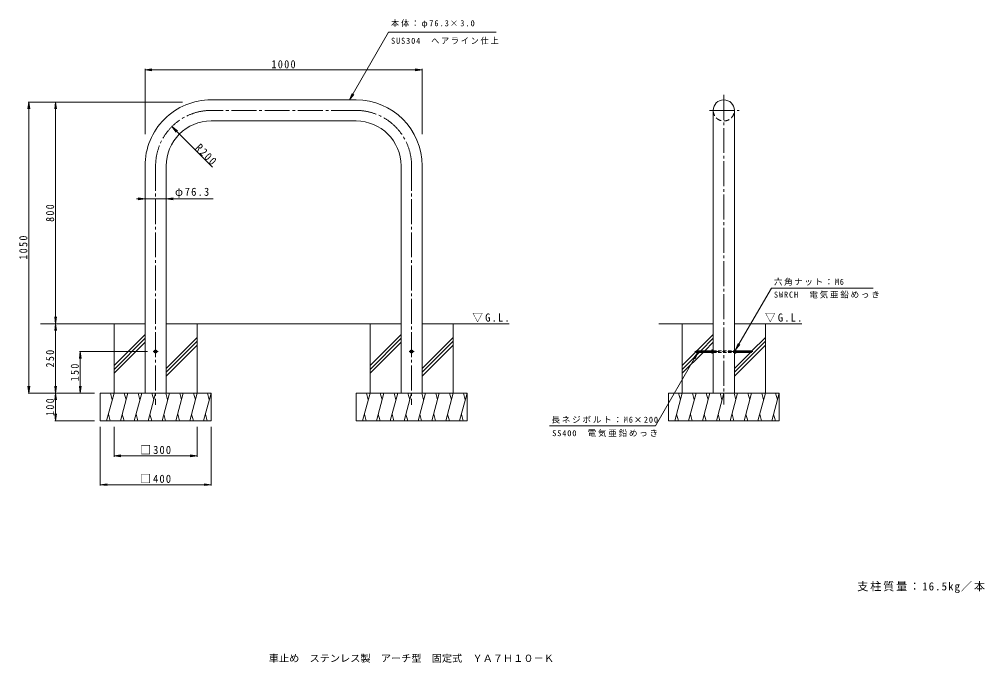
# Model space of a CAD drawing. Units: millimetres at full size, sheet at 1:10. Extents: x -1636 to 1847, y -1349 to 972.
import ezdxf
from ezdxf.enums import TextEntityAlignment as Align

# ---------------------------------------------------------------- set-up
doc = ezdxf.new("R2010")
doc.units = ezdxf.units.MM
doc.header["$LTSCALE"] = 10
for name, pattern in [('CHAIN2', [12, 9, -1, 1, -1]), ('DASHED1', [1.8, 1.2, -0.6]), ('DASHED2', [3, 2, -1])]:
    doc.linetypes.add(name, pattern=pattern)
for name, color, linetype, lineweight in [('C-0', 7, 'CHAIN2', 9), ('C-2', 3, 'Continuous', 9), ('C-4', 7, 'Continuous', 9), ('C-5', 7, 'Continuous', 9), ('C-6', 6, 'Continuous', 5), ('C-E', 6, 'Continuous', 5)]:
    doc.layers.add(name, color=color, linetype=linetype, lineweight=lineweight)
doc.layers.add('F-5_F-5ﾚｲﾔ', color=2, linetype='Continuous')
doc.layers.add('F-F_F-Fﾚｲﾔ', color=2, linetype='Continuous')
doc.styles.add('ＭＳ ゴシック', font='')
doc.styles.get('ＭＳ ゴシック').set_extended_font_data('MS Gothic')

msp = doc.modelspace()

# ---------------------------------------------------------------- linework, layer by layer
at = {"layer": 'C-0'}
for p, q in [((905.67, 699.74), (905.67, -417.54)), ((-420.76, 643.22), (-944.46, 643.22)), ((853.78, 643.22), (960.81, 643.22)), ((-1144.46, 443.22), (-1144.46, -418.43)), ((-220.76, 443.22), (-220.76, -418.43))]:
    msp.add_line(p, q, dxfattribs=at)
for centre, start, end in [((-944.46, 443.22), 89.99985, 180), ((-420.76, 443.22), 0, 89.99985)]:
    msp.add_arc(centre, 200, start, end, dxfattribs=at)
at = {"layer": 'C-2'}
for p, q in [((-420.76, 681.37), (-944.46, 681.37)), ((867.52, 643.22), (867.52, -376.53)), ((943.82, 643.22), (943.82, -376.53)), ((-420.76, 605.07), (-944.46, 605.07)), ((-1182.61, 443.22), (-1182.61, -376.53)), ((-1106.31, 443.22), (-1106.31, -376.53)), ((-258.91, 443.22), (-258.91, -376.53)), ((-182.61, 443.22), (-182.61, -376.53)), ((-1144.44, -232.28), (-1149.44, -229.39)), ((-1144.44, -220.78), (-1139.44, -223.66)), ((-1144.44, -232.28), (-1139.44, -229.39)), ((-1139.44, -223.66), (-1139.44, -229.39)), ((-220.78, -220.78), (-225.78, -223.66)), ((-225.78, -223.66), (-225.78, -229.39)), ((-220.78, -232.28), (-225.78, -229.39)), ((-220.78, -232.28), (-215.78, -229.39)), ((805.67, -224.07), (806.21, -223.53)), ((805.67, -224.07), (805.67, -228.98)), ((862.52, -224.07), (805.67, -224.07)), ((805.67, -228.98), (806.21, -229.53)), ((862.52, -228.98), (805.67, -228.98)), ((806.21, -223.53), (806.21, -229.53)), ((862.52, -223.53), (806.21, -223.53)), ((862.52, -229.53), (806.21, -229.53)), ((862.52, -222.22), (862.52, -230.83)), ((863.01, -220.78), (867.52, -220.78)), ((863.01, -223.66), (867.52, -223.66)), ((863.01, -229.39), (867.52, -229.39)), ((863.01, -232.28), (867.52, -232.28)), ((948.33, -220.78), (943.82, -220.78)), ((948.33, -223.66), (943.82, -223.66)), ((948.33, -229.39), (943.82, -229.39)), ((948.33, -232.28), (943.82, -232.28)), ((948.82, -222.22), (948.82, -230.83)), ((948.82, -223.53), (1005.13, -223.53)), ((948.82, -224.07), (1005.67, -224.07)), ((948.82, -228.98), (1005.67, -228.98)), ((1005.67, -224.07), (1005.13, -223.53)), ((1005.13, -223.53), (1005.13, -229.53)), ((1005.67, -228.98), (1005.13, -229.53))]:
    msp.add_line(p, q, dxfattribs=at)
at = {"layer": 'C-2', "color": 7, "linetype": 'CHAIN2'}
for p, q in [((-1153.46, -226.53), (-1135.79, -226.53)), ((-211.76, -226.53), (-229.43, -226.53)), ((800.67, -226.53), (1010.67, -226.53))]:
    msp.add_line(p, q, dxfattribs=at)
at = {"layer": 'C-2', "linetype": 'DASHED1'}
for p, q in [((867.52, -223.53), (943.82, -223.53)), ((867.52, -229.53), (943.82, -229.53))]:
    msp.add_line(p, q, dxfattribs=at)
at = {"layer": 'C-2'}
for points in [[(-1144.44, -220.78), (-1149.44, -223.66), (-1149.44, -229.39)], [(-220.78, -220.78), (-215.78, -223.66), (-215.78, -229.39)], [(948.82, -229.53), (1001.6, -229.53), (1005.13, -229.53)], [(1005.67, -224.07), (1005.67, -225.53), (1005.67, -228.98)]]:
    msp.add_lwpolyline(points, dxfattribs=at)
for centre, radius in [((-1144.44, -226.53), 5), ((-1144.44, -226.53), 3), ((-220.78, -226.53), 5), ((-220.78, -226.53), 3)]:
    msp.add_circle(centre, radius, dxfattribs=at)
for centre, radius, start, end in [((-944.46, 443.22), 238.15, 89.99985, 180), ((-420.76, 443.22), 238.15, 0, 89.99985), ((905.67, 643.22), 38.15, 0.00026, 180.00026), ((-944.46, 443.22), 161.85, 89.99985, 180), ((-420.76, 443.22), 161.85, 0, 89.99985), ((864.89, -222.22), 2.37, 142.44278, 217.55722), ((871.12, -226.53), 8.6, 160.548, 199.452), ((864.89, -230.83), 2.37, 142.44278, 217.55722), ((946.45, -222.22), 2.37, 322.44278, 37.55722), ((940.22, -226.53), 8.6, 340.548, 19.452), ((946.45, -230.83), 2.37, 322.44278, 37.55722)]:
    msp.add_arc(centre, radius, start, end, dxfattribs=at)
at = {"layer": 'C-2', "linetype": 'DASHED2'}
msp.add_arc((905.67, 643.22), 38.15, 180.00026, 0.00026, dxfattribs=at)
at = {"layer": 'C-4'}
for p, q in [((-1182.61, 789.73), (-1157.82, 792.99)), ((-1182.61, 792.73), (-1182.61, 558.14)), ((-1182.61, 789.73), (-1157.82, 786.46)), ((-1182.61, 789.73), (-182.61, 789.73)), ((-182.61, 789.73), (-207.39, 792.99)), ((-182.61, 789.73), (-207.39, 786.46)), ((-182.61, 792.73), (-182.61, 558.14)), ((-1601.82, 673.47), (-1605.08, 648.69)), ((-1604.82, 673.47), (-1047.76, 673.47)), ((-1601.82, 673.47), (-1598.55, 648.69)), ((-1601.82, 673.47), (-1601.82, -376.53)), ((-1505.32, 673.47), (-1508.58, 648.69)), ((-1505.32, 673.47), (-1502.06, 648.69)), ((-1505.32, 673.47), (-1505.32, -126.53)), ((-1085.84, 584.68), (-1070.62, 564.85)), ((-937.1, 324.19), (-1213.07, 324.19)), ((-1182.61, 324.19), (-1207.39, 327.45)), ((-1182.61, 324.19), (-1207.39, 320.93)), ((-1106.31, 324.19), (-1081.52, 327.45)), ((-1106.31, 324.19), (-1081.52, 320.93)), ((-1505.32, -126.53), (-1508.58, -101.74)), ((-1505.32, -126.53), (-1502.06, -101.74)), ((-1505.32, -126.53), (-1508.58, -151.31)), ((-1505.32, -126.53), (-1505.32, -376.53)), ((-1505.32, -126.53), (-1502.06, -151.31)), ((-1416.21, -226.53), (-1419.47, -251.31)), ((-1419.21, -226.53), (-1173.46, -226.53)), ((-1416.21, -376.53), (-1416.21, -226.53)), ((-1416.21, -226.53), (-1412.94, -251.31)), ((-1601.82, -376.53), (-1605.08, -351.74)), ((-1604.82, -376.53), (-1364.46, -376.53)), ((-1601.82, -376.53), (-1598.55, -351.74)), ((-1505.32, -376.53), (-1508.58, -351.74)), ((-1505.32, -376.53), (-1508.58, -401.31)), ((-1505.32, -376.53), (-1502.06, -351.74)), ((-1505.32, -376.53), (-1505.32, -476.53)), ((-1505.32, -376.53), (-1502.06, -401.31)), ((-1416.21, -376.53), (-1419.47, -351.74)), ((-1416.21, -376.53), (-1412.94, -351.74)), ((-1505.32, -476.53), (-1508.58, -451.74)), ((-1505.32, -476.53), (-1502.06, -451.74)), ((-1508.32, -476.53), (-1364.46, -476.53)), ((-1344.46, -710.13), (-1344.46, -498.03)), ((-1294.46, -606.02), (-1294.46, -498.03)), ((-994.46, -606.02), (-994.46, -498.03)), ((-944.46, -710.13), (-944.46, -498.03)), ((-1294.46, -603.02), (-1269.67, -599.76)), ((-1294.46, -603.02), (-994.46, -603.02)), ((-1294.46, -603.02), (-1269.67, -606.28)), ((-994.46, -603.02), (-1019.24, -599.76)), ((-994.46, -603.02), (-1019.24, -606.28)), ((-1344.46, -707.13), (-1319.67, -703.87)), ((-1344.46, -707.13), (-944.46, -707.13)), ((-1344.46, -707.13), (-1319.67, -710.39)), ((-944.46, -707.13), (-969.24, -703.87)), ((-944.46, -707.13), (-969.24, -710.39))]:
    msp.add_line(p, q, dxfattribs=at)
msp.add_lwpolyline([(-939.39, 438.13), (-1085.84, 584.68), (-1066.01, 569.46)], dxfattribs=at)
at = {"layer": 'C-5'}
for p, q in [((-303.51, 925.39), (-444.39, 681.37)), ((-303.51, 925.39), (84.86, 925.4)), ((-434.82, 704.47), (-444.39, 681.37)), ((-429.17, 701.2), (-444.39, 681.37)), ((948.33, -220.78), (1077.84, 1.39)), ((1077.84, 1.39), (1445.01, 1.39)), ((948.33, -220.78), (958, -197.72)), ((948.33, -220.78), (963.63, -201.01)), ((812.25, -229.53), (659, -494.9)), ((812.25, -229.53), (797.03, -249.36)), ((812.25, -229.53), (802.68, -252.62)), ((277.12, -494.9), (659, -494.9))]:
    msp.add_line(p, q, dxfattribs=at)
at = {"layer": 'C-6'}
for p, q in [((-1182.61, -126.53), (-1560.33, -126.53)), ((-1106.31, -126.53), (-258.91, -126.53)), ((-182.61, -126.53), (130.93, -126.53))]:
    msp.add_line(p, q, dxfattribs=at)
at = {"layer": 'C-E'}
for p, q in [((-1294.46, -376.53), (-1294.46, -126.53)), ((-994.46, -376.53), (-994.46, -126.53)), ((-370.76, -376.53), (-370.76, -126.53)), ((-70.76, -376.53), (-70.76, -126.53)), ((671.46, -126.53), (867.52, -126.53)), ((755.67, -376.53), (755.67, -126.53)), ((943.82, -126.53), (1186.91, -126.53)), ((1055.67, -376.53), (1055.67, -126.53)), ((-1182.61, -164.87), (-1294.46, -276.72)), ((-258.91, -164.87), (-370.76, -276.72)), ((867.52, -164.87), (808.86, -223.53)), ((-1182.61, -179.01), (-1294.46, -290.86)), ((-1182.61, -193.15), (-1294.46, -305)), ((-994.46, -175.6), (-1106.31, -287.45)), ((-994.46, -189.74), (-1106.31, -301.59)), ((-994.46, -203.88), (-1106.31, -315.73)), ((-258.91, -179.01), (-370.76, -290.86)), ((-258.91, -193.15), (-370.76, -305)), ((-70.76, -175.6), (-182.61, -287.45)), ((-70.76, -189.74), (-182.61, -301.59)), ((-70.76, -203.88), (-182.61, -315.73)), ((867.52, -179.01), (823.01, -223.53)), ((867.52, -193.15), (837.15, -223.53)), ((1055.67, -189.74), (943.82, -301.59)), ((1055.67, -203.88), (943.82, -315.73)), ((1055.67, -175.6), (1005.71, -225.56)), ((805.67, -226.72), (755.67, -276.72)), ((817.01, -229.53), (755.67, -290.86)), ((831.15, -229.53), (755.67, -305)), ((1001.67, -229.6), (943.82, -287.45)), ((-1344.46, -376.53), (-944.46, -376.53)), ((-1344.46, -476.53), (-1344.46, -376.53)), ((-1294.46, -376.53), (-1321.25, -476.53)), ((-1307.51, -376.53), (-1300.98, -400.88)), ((-1244.46, -376.53), (-1271.25, -476.53)), ((-1257.51, -376.53), (-1250.98, -400.88)), ((-1194.46, -376.53), (-1221.25, -476.53)), ((-1207.51, -376.53), (-1200.98, -400.88)), ((-1144.46, -376.53), (-1171.25, -476.53)), ((-1157.51, -376.53), (-1150.98, -400.88)), ((-1094.46, -376.53), (-1121.25, -476.53)), ((-1107.51, -376.53), (-1100.98, -400.88)), ((-1044.46, -376.53), (-1071.25, -476.53)), ((-1057.51, -376.53), (-1050.98, -400.88)), ((-994.46, -376.53), (-1021.25, -476.53)), ((-1007.51, -376.53), (-1000.98, -400.88)), ((-944.46, -376.53), (-971.25, -476.53)), ((-957.51, -376.53), (-950.98, -400.88)), ((-944.46, -476.53), (-944.46, -376.53)), ((-420.76, -476.53), (-420.76, -376.53)), ((-20.76, -376.53), (-420.76, -376.53)), ((-370.76, -376.53), (-397.55, -476.53)), ((-383.81, -376.53), (-377.28, -400.88)), ((-320.76, -376.53), (-347.55, -476.53)), ((-333.81, -376.53), (-327.28, -400.88)), ((-270.76, -376.53), (-297.55, -476.53)), ((-283.81, -376.53), (-277.28, -400.88)), ((-220.76, -376.53), (-247.55, -476.53)), ((-233.81, -376.53), (-227.28, -400.88)), ((-170.76, -376.53), (-197.55, -476.53)), ((-183.81, -376.53), (-177.28, -400.88)), ((-120.76, -376.53), (-147.55, -476.53)), ((-133.81, -376.53), (-127.28, -400.88)), ((-70.76, -376.53), (-97.55, -476.53)), ((-83.81, -376.53), (-77.28, -400.88)), ((-20.76, -376.53), (-47.55, -476.53)), ((-33.81, -376.53), (-27.28, -400.88)), ((-20.76, -476.53), (-20.76, -376.53)), ((705.67, -476.53), (705.67, -376.53)), ((705.67, -376.53), (1105.67, -376.53)), ((755.67, -376.53), (728.88, -476.53)), ((742.62, -376.53), (749.15, -400.88)), ((805.67, -376.53), (778.88, -476.53)), ((792.62, -376.53), (799.15, -400.88)), ((828.88, -476.53), (855.67, -376.53)), ((849.15, -400.88), (842.62, -376.53)), ((878.88, -476.53), (905.67, -376.53)), ((899.15, -400.88), (892.62, -376.53)), ((928.88, -476.53), (955.67, -376.53)), ((949.15, -400.88), (942.62, -376.53)), ((1005.67, -376.53), (978.88, -476.53)), ((992.62, -376.53), (999.15, -400.88)), ((1055.67, -376.53), (1028.88, -476.53)), ((1042.62, -376.53), (1049.15, -400.88)), ((1105.67, -376.53), (1078.88, -476.53)), ((1092.62, -376.53), (1099.15, -400.88)), ((1105.67, -476.53), (1105.67, -376.53)), ((-1308.2, -476.53), (-1314.73, -452.18)), ((-1258.2, -476.53), (-1264.73, -452.18)), ((-1208.2, -476.53), (-1214.73, -452.18)), ((-1158.2, -476.53), (-1164.73, -452.18)), ((-1108.2, -476.53), (-1114.73, -452.18)), ((-1058.2, -476.53), (-1064.73, -452.18)), ((-1008.2, -476.53), (-1014.73, -452.18)), ((-958.2, -476.53), (-964.73, -452.18)), ((-384.5, -476.53), (-391.03, -452.18)), ((-334.5, -476.53), (-341.03, -452.18)), ((-284.5, -476.53), (-291.03, -452.18)), ((-234.5, -476.53), (-241.03, -452.18)), ((-184.5, -476.53), (-191.03, -452.18)), ((-134.5, -476.53), (-141.03, -452.18)), ((-84.5, -476.53), (-91.03, -452.18)), ((-34.5, -476.53), (-41.03, -452.18)), ((741.93, -476.53), (735.4, -452.18)), ((791.93, -476.53), (785.4, -452.18)), ((841.93, -476.53), (835.4, -452.18)), ((891.93, -476.53), (885.4, -452.18)), ((941.93, -476.53), (935.4, -452.18)), ((991.93, -476.53), (985.4, -452.18)), ((1041.93, -476.53), (1035.4, -452.18)), ((1091.93, -476.53), (1085.4, -452.18)), ((-1344.46, -476.53), (-944.46, -476.53)), ((-20.76, -476.53), (-420.76, -476.53)), ((705.67, -476.53), (1105.67, -476.53))]:
    msp.add_line(p, q, dxfattribs=at)

# ---------------------------------------------------------------- texts
at = {"layer": 'C-4', "color": 2, "char_height": 29.33, "attachment_point": 7, "style": 'ＭＳ ゴシック'}
for s, insert in [('\\T1.28;\\W0.9;1000', (-726.36, 794.73)), ('\\T1.22;\\W0.95;φ76.3', (-1074.49, 327.19)), ('\\T1.21;\\W0.95;□300', (-1199.46, -597.02)), ('\\T1.21;\\W0.95;□400', (-1199.46, -701.13))]:
    msp.add_mtext(s, dxfattribs=dict(at, insert=insert))
for s, insert, rotation in [('\\T1.28;\\W0.9;R200', (-1004.07, 504.92), 315), ('\\T1.27;\\W0.9;800', (-1510.32, 240.97), 90), ('\\T1.28;\\W0.9;1050', (-1606.82, 104.72), 90), ('\\T1.27;\\W0.9;250', (-1510.32, -284.03), 90), ('\\T1.27;\\W0.9;150', (-1421.21, -334.03), 90), ('\\T1.27;\\W0.9;100', (-1510.32, -459.03), 90)]:
    msp.add_mtext(s, dxfattribs=dict(at, insert=insert, rotation=rotation))
at = {"layer": 'C-5', "char_height": 21.99, "attachment_point": 7, "style": 'ＭＳ ゴシック'}
for s, insert in [('\\T1.25;\\W0.95;本体：φ76.3×3.0', (-295.14, 940.79)), ('\\T1.22;\\W0.95;SUS304\u3000ヘアライン仕上', (-295.14, 881.05)), ('\\T1.19;六角ナット：M6', (1086.63, 11.26)), ('\\T1.21;SWRCH\u3000電気亜鉛めっき', (1086.63, -35.07)), ('\\T1.21;長ネジボルト：M6×200', (284.14, -486.15)), ('\\T1.21;SS400\u3000電気亜鉛めっき', (286.64, -534.75))]:
    msp.add_mtext(s, dxfattribs=dict(at, insert=insert))
at = {"layer": 'C-5', "color": 2, "char_height": 29.33, "attachment_point": 7, "style": 'ＭＳ ゴシック'}
for insert in [(-1.57, -121.3), (1054.41, -121.3)]:
    msp.add_mtext('\\T1.22;\\W0.95;▽G.L.', dxfattribs=dict(at, insert=insert))
at = {"layer": 'F-5_F-5ﾚｲﾔ', "insert": (1387.34, -1098.11), "char_height": 29.33, "attachment_point": 7, "style": 'ＭＳ ゴシック'}
msp.add_mtext('\\T1.17;支柱質量：16.5kg／本', dxfattribs=at)
at = {"layer": 'F-F_F-Fﾚｲﾔ', "style": 'ＭＳ ゴシック', "width": 1.05}
msp.add_text('車止め\u3000ステンレス製\u3000アーチ型\u3000固定式\u3000ＹＡ７Ｈ１０－Ｋ', height=25.66, dxfattribs=at).set_placement((-736.12, -1353.94), align=Align.BOTTOM_LEFT)

doc.saveas('drawing.dxf')
